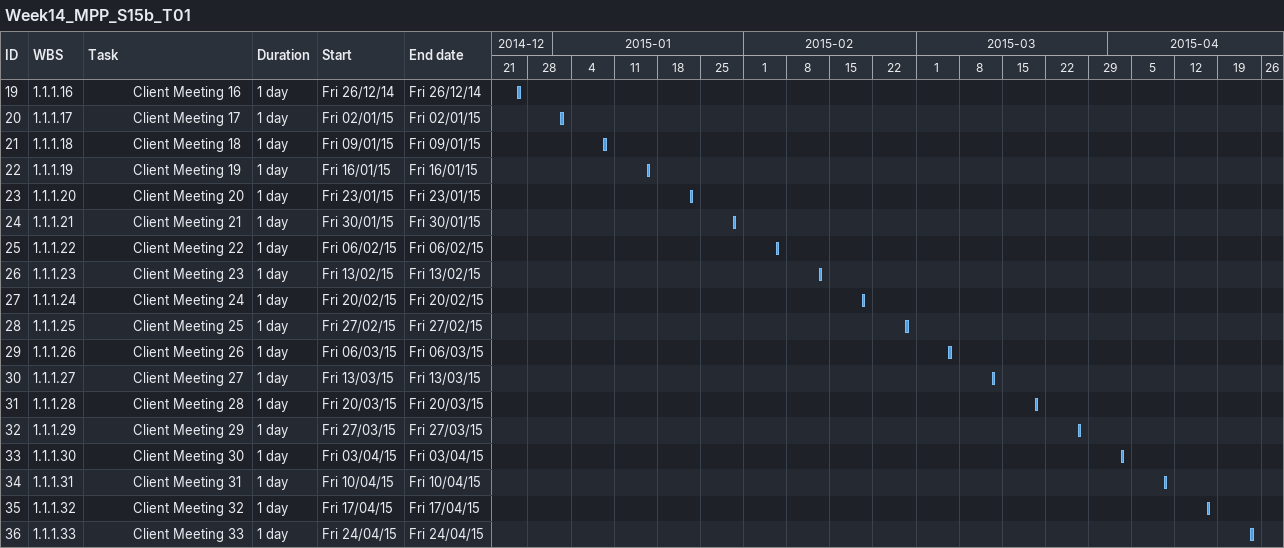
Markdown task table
Week14_MPP_S15b_T01

| ID | WBS | Task | Duration | Start | Finish |
|---|---|---|---|---|---|
| 19 | 1.1.1.16 | Client Meeting 16 | 1d | 2014-12-26 | 2014-12-26 |
| 20 | 1.1.1.17 | Client Meeting 17 | 1d | 2015-01-02 | 2015-01-02 |
| 21 | 1.1.1.18 | Client Meeting 18 | 1d | 2015-01-09 | 2015-01-09 |
| 22 | 1.1.1.19 | Client Meeting 19 | 1d | 2015-01-16 | 2015-01-16 |
| 23 | 1.1.1.20 | Client Meeting 20 | 1d | 2015-01-23 | 2015-01-23 |
| 24 | 1.1.1.21 | Client Meeting 21 | 1d | 2015-01-30 | 2015-01-30 |
| 25 | 1.1.1.22 | Client Meeting 22 | 1d | 2015-02-06 | 2015-02-06 |
| 26 | 1.1.1.23 | Client Meeting 23 | 1d | 2015-02-13 | 2015-02-13 |
| 27 | 1.1.1.24 | Client Meeting 24 | 1d | 2015-02-20 | 2015-02-20 |
| 28 | 1.1.1.25 | Client Meeting 25 | 1d | 2015-02-27 | 2015-02-27 |
| 29 | 1.1.1.26 | Client Meeting 26 | 1d | 2015-03-06 | 2015-03-06 |
| 30 | 1.1.1.27 | Client Meeting 27 | 1d | 2015-03-13 | 2015-03-13 |
| 31 | 1.1.1.28 | Client Meeting 28 | 1d | 2015-03-20 | 2015-03-20 |
| 32 | 1.1.1.29 | Client Meeting 29 | 1d | 2015-03-27 | 2015-03-27 |
| 33 | 1.1.1.30 | Client Meeting 30 | 1d | 2015-04-03 | 2015-04-03 |
| 34 | 1.1.1.31 | Client Meeting 31 | 1d | 2015-04-10 | 2015-04-10 |
| 35 | 1.1.1.32 | Client Meeting 32 | 1d | 2015-04-17 | 2015-04-17 |
| 36 | 1.1.1.33 | Client Meeting 33 | 1d | 2015-04-24 | 2015-04-24 |
